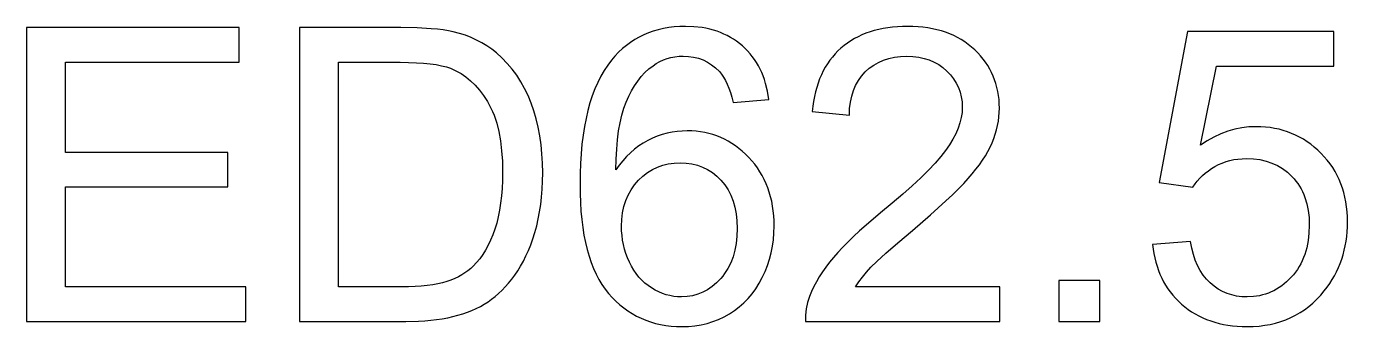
# Model space of a CAD drawing. Header units: millimetres. Extents: x -4.84 to 4.84, y -1.1 to 1.1.
import ezdxf

# ---------------------------------------------------------------- set-up
doc = ezdxf.new("R2010")
doc.units = ezdxf.units.MM
doc.layers.add('LASER_MARK', color=7, linetype='Continuous')

msp = doc.modelspace()

# ---------------------------------------------------------------- linework, layer by layer
at = {"layer": 'LASER_MARK'}
for points in [[(-4.8401, -1.0633), (-3.2324, -1.0633), (-3.2324, -0.809), (-4.555, -0.809), (-4.555, -0.0757), (-3.3632, -0.0757), (-3.3632, 0.1771), (-4.555, 0.1771), (-4.555, 0.8369), (-3.2824, 0.8369), (-3.2824, 1.0912), (-4.8401, 1.0912)], [(-2.8385, -1.0633), (-2.0611, -1.0633), (-1.9662, -1.061), (-1.9208, -1.0581), (-1.8769, -1.0541), (-1.8343, -1.0489), (-1.7931, -1.0426), (-1.7534, -1.0351), (-1.715, -1.0265), (-1.6781, -1.0168), (-1.6425, -1.006), (-1.6083, -0.9941), (-1.5754, -0.9811), (-1.544, -0.9671), (-1.5139, -0.952), (-1.4852, -0.9358), (-1.4578, -0.9185), (-1.4315, -0.8999), (-1.4056, -0.8796), (-1.3803, -0.8576), (-1.3555, -0.834), (-1.3313, -0.8087), (-1.3075, -0.7818), (-1.2843, -0.7533), (-1.2617, -0.723), (-1.2398, -0.691), (-1.2189, -0.6569), (-1.199, -0.6207), (-1.1801, -0.5825), (-1.1622, -0.5423), (-1.1454, -0.5), (-1.1295, -0.4557), (-1.1147, -0.4093), (-1.1013, -0.361), (-1.0896, -0.311), (-1.0798, -0.2592), (-1.0717, -0.2057), (-1.0654, -0.1505), (-1.061, -0.0935), (-1.0583, -0.0348), (-1.0574, 0.0257), (-1.0587, 0.0967), (-1.0627, 0.1657), (-1.0693, 0.2328), (-1.0785, 0.2978), (-1.0904, 0.3608), (-1.1049, 0.4218), (-1.1221, 0.4808), (-1.1419, 0.5379), (-1.1644, 0.5927), (-1.1895, 0.6449), (-1.2174, 0.6947), (-1.2479, 0.742), (-1.2811, 0.7867), (-1.317, 0.829), (-1.3556, 0.8688), (-1.3969, 0.906), (-1.4304, 0.9329), (-1.4657, 0.9575), (-1.5026, 0.9801), (-1.5412, 1.0004), (-1.5816, 1.0186), (-1.6236, 1.0347), (-1.6674, 1.0486), (-1.7128, 1.0603), (-1.7478, 1.0676), (-1.7864, 1.0738), (-1.8288, 1.0791), (-1.8748, 1.0835), (-1.9782, 1.0893), (-2.0964, 1.0912), (-2.8385, 1.0912)], [(0.3373, 0.543), (0.6003, 0.5636), (0.5902, 0.6247), (0.576, 0.6824), (0.5674, 0.71), (0.5578, 0.7368), (0.5471, 0.7627), (0.5355, 0.7877), (0.5228, 0.8119), (0.5091, 0.8352), (0.4944, 0.8577), (0.4787, 0.8794), (0.4619, 0.9002), (0.4442, 0.9201), (0.4254, 0.9392), (0.4056, 0.9574), (0.385, 0.9747), (0.3636, 0.9909), (0.3415, 1.0059), (0.3187, 1.0198), (0.2951, 1.0326), (0.2709, 1.0443), (0.2459, 1.0549), (0.2203, 1.0644), (0.1939, 1.0727), (0.1667, 1.08), (0.1389, 1.0861), (0.1104, 1.0911), (0.0511, 1.0978), (-0.011, 1.1), (-0.0531, 1.099), (-0.0941, 1.0961), (-0.134, 1.0913), (-0.1728, 1.0846), (-0.2105, 1.0759), (-0.2471, 1.0653), (-0.2826, 1.0527), (-0.3171, 1.0383), (-0.3504, 1.0219), (-0.3827, 1.0036), (-0.4138, 0.9833), (-0.4439, 0.9611), (-0.4729, 0.937), (-0.5008, 0.911), (-0.5276, 0.883), (-0.5533, 0.8531), (-0.5812, 0.8163), (-0.6074, 0.7769), (-0.6317, 0.7348), (-0.6543, 0.69), (-0.675, 0.6425), (-0.6939, 0.5924), (-0.711, 0.5397), (-0.7264, 0.4842), (-0.7399, 0.4261), (-0.7516, 0.3654), (-0.7615, 0.302), (-0.7696, 0.2359), (-0.7759, 0.1671), (-0.7804, 0.0957), (-0.7831, 0.0216), (-0.784, -0.0551), (-0.7832, -0.1237), (-0.7808, -0.1898), (-0.7767, -0.2534), (-0.771, -0.3146), (-0.7637, -0.3734), (-0.7547, -0.4296), (-0.7441, -0.4834), (-0.7319, -0.5348), (-0.718, -0.5836), (-0.7025, -0.63), (-0.6854, -0.674), (-0.6666, -0.7155), (-0.6463, -0.7545), (-0.6243, -0.791), (-0.6006, -0.8251), (-0.5754, -0.8568), (-0.5488, -0.8862), (-0.5213, -0.9138), (-0.4928, -0.9394), (-0.4634, -0.9632), (-0.433, -0.985), (-0.4017, -1.005), (-0.3694, -1.023), (-0.3362, -1.0392), (-0.302, -1.0534), (-0.2668, -1.0658), (-0.2308, -1.0762), (-0.1937, -1.0848), (-0.1557, -1.0914), (-0.1168, -1.0962), (-0.0769, -1.099), (-0.036, -1.1), (0.0118, -1.0986), (0.0584, -1.0942), (0.1037, -1.087), (0.1477, -1.0769), (0.1904, -1.0638), (0.2318, -1.0479), (0.272, -1.0291), (0.3108, -1.0074), (0.348, -0.983), (0.3832, -0.956), (0.4163, -0.9265), (0.4473, -0.8944), (0.4763, -0.8598), (0.5033, -0.8227), (0.5282, -0.7829), (0.5511, -0.7407), (0.5716, -0.6967), (0.5894, -0.6518), (0.6044, -0.606), (0.6167, -0.5594), (0.6262, -0.5118), (0.6331, -0.4633), (0.6372, -0.414), (0.6385, -0.3637), (0.6378, -0.3256), (0.6356, -0.2884), (0.632, -0.252), (0.6269, -0.2165), (0.6204, -0.182), (0.6124, -0.1483), (0.603, -0.1155), (0.5921, -0.0836), (0.5797, -0.0526), (0.5659, -0.0224), (0.5507, 0.0068), (0.534, 0.0351), (0.5158, 0.0626), (0.4962, 0.0892), (0.4752, 0.1148), (0.4526, 0.1396), (0.4291, 0.1632), (0.4049, 0.1853), (0.3802, 0.2058), (0.3548, 0.2248), (0.3288, 0.2423), (0.3022, 0.2583), (0.2749, 0.2727), (0.2471, 0.2857), (0.2186, 0.2971), (0.1895, 0.307), (0.1599, 0.3153), (0.1296, 0.3222), (0.0986, 0.3275), (0.0671, 0.3313), (0.035, 0.3336), (0.0022, 0.3343), (-0.0354, 0.3332), (-0.0727, 0.3299), (-0.1095, 0.3244), (-0.1459, 0.3167), (-0.1818, 0.3068), (-0.2174, 0.2947), (-0.2526, 0.2803), (-0.2873, 0.2638), (-0.3212, 0.245), (-0.3537, 0.2238), (-0.3849, 0.2003), (-0.4148, 0.1745), (-0.4433, 0.1463), (-0.4705, 0.1158), (-0.4964, 0.083), (-0.521, 0.0478), (-0.5192, 0.1263), (-0.5152, 0.2001), (-0.5091, 0.2694), (-0.5008, 0.334), (-0.4903, 0.3939), (-0.4777, 0.4492), (-0.4629, 0.4999), (-0.446, 0.546), (-0.4272, 0.5884), (-0.4067, 0.6282), (-0.3846, 0.6653), (-0.3608, 0.6999), (-0.3353, 0.7318), (-0.3082, 0.7612), (-0.2795, 0.7879), (-0.2491, 0.812), (-0.2247, 0.8285), (-0.1994, 0.8428), (-0.1731, 0.8549), (-0.1459, 0.8649), (-0.1176, 0.8726), (-0.0885, 0.8781), (-0.0583, 0.8814), (-0.0272, 0.8825), (0.0113, 0.8807), (0.0483, 0.8754), (0.0837, 0.8666), (0.1176, 0.8542), (0.1499, 0.8383), (0.1806, 0.8188), (0.2097, 0.7959), (0.2373, 0.7693), (0.253, 0.7504), (0.2678, 0.7287), (0.2817, 0.7044), (0.2947, 0.6775), (0.3067, 0.6479), (0.3178, 0.6156), (0.328, 0.5806)], [(2.2919, -0.809), (1.2352, -0.809), (1.2587, -0.7731), (1.2852, -0.7372), (1.3146, -0.7014), (1.3469, -0.6657), (1.3913, -0.6221), (1.4571, -0.5623), (1.5442, -0.4865), (1.6526, -0.3946), (1.785, -0.2805), (1.8971, -0.1793), (1.9455, -0.1335), (1.9889, -0.0909), (2.0272, -0.0516), (2.0604, -0.0154), (2.09, 0.0189), (2.1174, 0.0528), (2.1426, 0.0863), (2.1656, 0.1194), (2.1865, 0.1521), (2.2052, 0.1843), (2.2217, 0.2162), (2.236, 0.2476), (2.2484, 0.2789), (2.2592, 0.3104), (2.2682, 0.3419), (2.2757, 0.3736), (2.2815, 0.4055), (2.2856, 0.4375), (2.2881, 0.4696), (2.2889, 0.5019), (2.2882, 0.5333), (2.2861, 0.5641), (2.2826, 0.5943), (2.2776, 0.6238), (2.2713, 0.6527), (2.2635, 0.681), (2.2543, 0.7086), (2.2437, 0.7355), (2.2317, 0.7619), (2.2183, 0.7875), (2.2035, 0.8126), (2.1872, 0.8369), (2.1696, 0.8607), (2.1505, 0.8838), (2.13, 0.9062), (2.1081, 0.9281), (2.085, 0.9489), (2.0609, 0.9684), (2.0358, 0.9865), (2.0097, 1.0033), (1.9825, 1.0187), (1.9544, 1.0328), (1.9252, 1.0456), (1.8951, 1.057), (1.8639, 1.0671), (1.8317, 1.0758), (1.7985, 1.0832), (1.7643, 1.0893), (1.729, 1.094), (1.6928, 1.0973), (1.6556, 1.0993), (1.6173, 1.1), (1.5794, 1.0994), (1.5425, 1.0975), (1.5065, 1.0944), (1.4715, 1.09), (1.4375, 1.0844), (1.4045, 1.0776), (1.3725, 1.0695), (1.3414, 1.0601), (1.3113, 1.0495), (1.2822, 1.0377), (1.254, 1.0246), (1.2268, 1.0103), (1.2007, 0.9947), (1.1754, 0.9779), (1.1512, 0.9599), (1.1279, 0.9405), (1.1057, 0.9201), (1.0848, 0.8984), (1.065, 0.8757), (1.0465, 0.8518), (1.0291, 0.8268), (1.0129, 0.8006), (0.998, 0.7733), (0.9843, 0.7449), (0.9717, 0.7154), (0.9604, 0.6847), (0.9503, 0.6529), (0.9414, 0.6199), (0.9337, 0.5859), (0.9272, 0.5507), (0.9219, 0.5143), (0.9178, 0.4769), (1.1896, 0.449), (1.1918, 0.4983), (1.1975, 0.5449), (1.2067, 0.5887), (1.2194, 0.6297), (1.2357, 0.668), (1.2555, 0.7036), (1.2789, 0.7364), (1.3057, 0.7664), (1.3356, 0.7933), (1.3678, 0.8165), (1.4025, 0.8363), (1.4395, 0.8524), (1.4789, 0.8649), (1.5207, 0.8739), (1.5649, 0.8792), (1.6114, 0.881), (1.6555, 0.8793), (1.6975, 0.8743), (1.7374, 0.8658), (1.7751, 0.854), (1.8107, 0.8388), (1.8441, 0.8203), (1.8754, 0.7983), (1.9046, 0.773), (1.931, 0.7452), (1.9538, 0.7159), (1.9731, 0.6851), (1.9889, 0.6527), (2.0012, 0.6188), (2.01, 0.5833), (2.0153, 0.5463), (2.017, 0.5077), (2.0151, 0.47), (2.0093, 0.4317), (1.9997, 0.3927), (1.9862, 0.3533), (1.9688, 0.3132), (1.9476, 0.2726), (1.9225, 0.2314), (1.8936, 0.1896), (1.8592, 0.1456), (1.8176, 0.098), (1.769, 0.0465), (1.7132, -0.0086), (1.6503, -0.0675), (1.5803, -0.1302), (1.5032, -0.1966), (1.4189, -0.2667), (1.3124, -0.3566), (1.2641, -0.3994), (1.2192, -0.4409), (1.1776, -0.481), (1.1394, -0.5197), (1.1044, -0.557), (1.0728, -0.593), (1.0439, -0.6283), (1.017, -0.6638), (0.9922, -0.6994), (0.9694, -0.7352), (0.9486, -0.7711), (0.9299, -0.8071), (0.9133, -0.8433), (0.8987, -0.8796), (0.8841, -0.9241), (0.874, -0.9696), (0.8686, -1.016), (0.8678, -1.0633), (2.2919, -1.0633)], [(3.6894, -0.4754), (3.4117, -0.4989), (3.4156, -0.5325), (3.4208, -0.5652), (3.4272, -0.5971), (3.4349, -0.6282), (3.4438, -0.6584), (3.454, -0.6878), (3.4654, -0.7163), (3.478, -0.744), (3.4919, -0.7708), (3.507, -0.7969), (3.5234, -0.8221), (3.5411, -0.8464), (3.5599, -0.8699), (3.5801, -0.8926), (3.6014, -0.9144), (3.624, -0.9354), (3.6477, -0.9553), (3.6722, -0.974), (3.6976, -0.9913), (3.7238, -1.0074), (3.7508, -1.0222), (3.7787, -1.0357), (3.8074, -1.0479), (3.837, -1.0589), (3.8674, -1.0685), (3.8986, -1.0769), (3.9307, -1.0839), (3.9637, -1.0897), (3.9975, -1.0942), (4.0321, -1.0974), (4.0676, -1.0994), (4.1039, -1.1), (4.1481, -1.099), (4.1912, -1.0959), (4.233, -1.0908), (4.2737, -1.0837), (4.3132, -1.0745), (4.3515, -1.0632), (4.3887, -1.0499), (4.4246, -1.0346), (4.4594, -1.0172), (4.493, -0.9978), (4.5254, -0.9764), (4.5566, -0.9529), (4.5866, -0.9273), (4.6155, -0.8997), (4.6432, -0.8701), (4.6697, -0.8384), (4.6903, -0.8115), (4.7096, -0.7839), (4.7276, -0.7557), (4.7443, -0.7269), (4.7596, -0.6975), (4.7736, -0.6674), (4.7862, -0.6368), (4.7975, -0.6055), (4.8075, -0.5736), (4.8162, -0.541), (4.8235, -0.5079), (4.8295, -0.4741), (4.8342, -0.4397), (4.8375, -0.4047), (4.8395, -0.3691), (4.8401, -0.3329), (4.8394, -0.2949), (4.8371, -0.2578), (4.8333, -0.2216), (4.828, -0.1863), (4.8212, -0.1518), (4.8129, -0.1182), (4.803, -0.0855), (4.7916, -0.0536), (4.7788, -0.0227), (4.7644, 0.0074), (4.7485, 0.0367), (4.731, 0.065), (4.7121, 0.0925), (4.6916, 0.1191), (4.6696, 0.1449), (4.6462, 0.1697), (4.6216, 0.1934), (4.5963, 0.2155), (4.5703, 0.2362), (4.5437, 0.2553), (4.5163, 0.2728), (4.4883, 0.2888), (4.4595, 0.3034), (4.4301, 0.3163), (4.4, 0.3278), (4.3692, 0.3377), (4.3377, 0.3461), (4.3056, 0.353), (4.2727, 0.3583), (4.2392, 0.3621), (4.2049, 0.3644), (4.17, 0.3652), (4.117, 0.3631), (4.0647, 0.3567), (4.0129, 0.3462), (3.9617, 0.3314), (3.9111, 0.3124), (3.8611, 0.2891), (3.8117, 0.2617), (3.7629, 0.23), (3.879, 0.809), (4.7387, 0.809), (4.7387, 1.0618), (3.6674, 1.0618), (3.4587, -0.0448), (3.7071, -0.0772), (3.7225, -0.0545), (3.7392, -0.033), (3.7574, -0.0126), (3.7769, 0.0068), (3.7978, 0.0251), (3.8201, 0.0423), (3.8437, 0.0584), (3.8687, 0.0735), (3.8948, 0.0871), (3.9217, 0.0989), (3.9494, 0.1089), (3.9779, 0.117), (4.0071, 0.1234), (4.0371, 0.1279), (4.0679, 0.1306), (4.0995, 0.1315), (4.1497, 0.1295), (4.1974, 0.1234), (4.2427, 0.1131), (4.2856, 0.0988), (4.3259, 0.0804), (4.3639, 0.058), (4.3993, 0.0314), (4.4323, 0.0007), (4.4477, -0.016), (4.4621, -0.0335), (4.4755, -0.0517), (4.4879, -0.0706), (4.4994, -0.0903), (4.5098, -0.1108), (4.5192, -0.132), (4.5277, -0.1539), (4.5416, -0.2001), (4.5515, -0.2492), (4.5575, -0.3013), (4.5595, -0.3564), (4.5574, -0.4144), (4.5512, -0.4695), (4.5409, -0.5217), (4.5264, -0.5709), (4.5176, -0.5945), (4.5078, -0.6172), (4.4969, -0.6393), (4.4851, -0.6606), (4.4721, -0.6812), (4.4582, -0.701), (4.4432, -0.7201), (4.4272, -0.7385), (4.3932, -0.7722), (4.3574, -0.8015), (4.3197, -0.8262), (4.3002, -0.8369), (4.2802, -0.8465), (4.2598, -0.8549), (4.2389, -0.8622), (4.2175, -0.8684), (4.1957, -0.8735), (4.1507, -0.8802), (4.1039, -0.8825), (4.0649, -0.8809), (4.0274, -0.8761), (3.9913, -0.8681), (3.9567, -0.857), (3.9236, -0.8426), (3.8918, -0.825), (3.8616, -0.8043), (3.8327, -0.7804), (3.8059, -0.7533), (3.7816, -0.723), (3.7599, -0.6896), (3.7407, -0.6531), (3.7241, -0.6134), (3.71, -0.5705), (3.6984, -0.5245)], [(-2.5534, -0.809), (-2.5534, 0.8369), (-2.1008, 0.8369), (-2.0394, 0.8363), (-1.9824, 0.8342), (-1.9298, 0.8307), (-1.8815, 0.8259), (-1.8375, 0.8197), (-1.798, 0.8121), (-1.7628, 0.8032), (-1.7319, 0.7929), (-1.693, 0.7756), (-1.6556, 0.7545), (-1.6196, 0.7297), (-1.5852, 0.7012), (-1.5522, 0.6689), (-1.5207, 0.6329), (-1.4907, 0.5931), (-1.4623, 0.5496), (-1.4488, 0.5263), (-1.4363, 0.5018), (-1.4246, 0.4761), (-1.4137, 0.4491), (-1.4037, 0.4209), (-1.3946, 0.3915), (-1.379, 0.329), (-1.3669, 0.2616), (-1.3582, 0.1893), (-1.353, 0.1122), (-1.3513, 0.0301), (-1.3522, -0.0297), (-1.3548, -0.0873), (-1.3593, -0.1426), (-1.3654, -0.1956), (-1.3734, -0.2464), (-1.3831, -0.2949), (-1.3946, -0.3411), (-1.4079, -0.385), (-1.4227, -0.4267), (-1.439, -0.4663), (-1.4566, -0.5036), (-1.4757, -0.5388), (-1.4961, -0.5718), (-1.518, -0.6026), (-1.5412, -0.6312), (-1.5659, -0.6576), (-1.5846, -0.6751), (-1.6049, -0.6916), (-1.6268, -0.7071), (-1.6502, -0.7216), (-1.6751, -0.735), (-1.7016, -0.7475), (-1.7296, -0.7589), (-1.7591, -0.7693), (-1.7909, -0.7786), (-1.8255, -0.7867), (-1.863, -0.7935), (-1.9033, -0.7991), (-1.9466, -0.8034), (-1.9926, -0.8065), (-2.0416, -0.8084), (-2.0935, -0.809)], [(-0.4218, -0.6268), (-0.4354, -0.5954), (-0.4472, -0.5636), (-0.4572, -0.5314), (-0.4653, -0.4989), (-0.4717, -0.466), (-0.4762, -0.4328), (-0.4789, -0.3992), (-0.4798, -0.3652), (-0.4779, -0.3143), (-0.472, -0.2659), (-0.4623, -0.2199), (-0.4486, -0.1765), (-0.431, -0.1356), (-0.4096, -0.0972), (-0.3842, -0.0613), (-0.3549, -0.0279), (-0.3228, 0.0022), (-0.2891, 0.0283), (-0.2536, 0.0504), (-0.2164, 0.0685), (-0.1775, 0.0826), (-0.1369, 0.0926), (-0.0947, 0.0987), (-0.0507, 0.1007), (-0.0065, 0.0987), (0.0358, 0.0926), (0.0762, 0.0826), (0.1146, 0.0685), (0.1511, 0.0504), (0.1857, 0.0283), (0.2184, 0.0022), (0.2491, -0.0279), (0.277, -0.0616), (0.3012, -0.0981), (0.3216, -0.1377), (0.3384, -0.1802), (0.3514, -0.2257), (0.3607, -0.2741), (0.3663, -0.3255), (0.3681, -0.3799), (0.3663, -0.4364), (0.3606, -0.4899), (0.3512, -0.5404), (0.338, -0.5878), (0.3211, -0.6323), (0.3004, -0.6736), (0.2759, -0.712), (0.2622, -0.73), (0.2476, -0.7473), (0.2168, -0.779), (0.1844, -0.8064), (0.1506, -0.8297), (0.1154, -0.8487), (0.0786, -0.8635), (0.0404, -0.874), (0.0007, -0.8804), (-0.0404, -0.8825), (-0.0689, -0.8815), (-0.0971, -0.8784), (-0.1249, -0.8733), (-0.1525, -0.8661), (-0.1797, -0.857), (-0.2066, -0.8457), (-0.2331, -0.8324), (-0.2594, -0.8171), (-0.2847, -0.7998), (-0.3087, -0.7807), (-0.3311, -0.7597), (-0.3522, -0.7368), (-0.3717, -0.7121), (-0.3899, -0.6855), (-0.4065, -0.6571)], [(2.7239, -1.0633), (3.0252, -1.0633), (3.0252, -0.762), (2.7239, -0.762)]]:
    msp.add_lwpolyline(points, close=True, dxfattribs=at)

doc.saveas('drawing.dxf')
